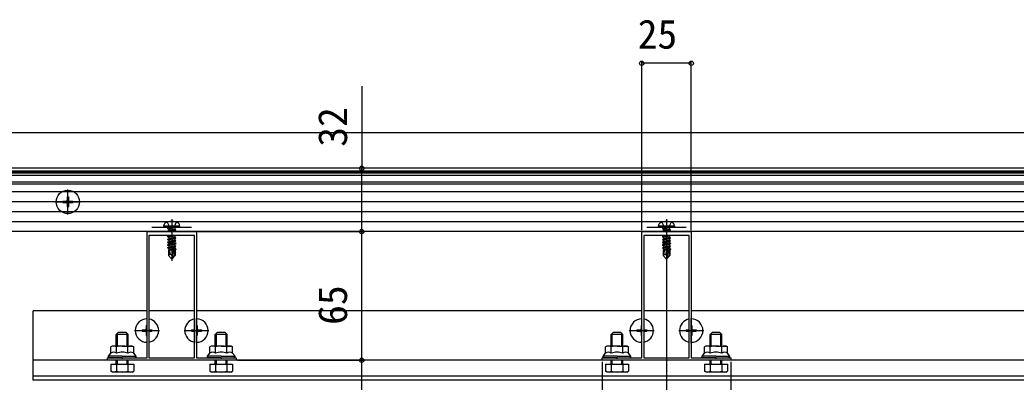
# Model space of a CAD drawing. Units: millimetres, scale not verified. Extents: x -875 to 875, y -1304 to 1297.
# Drawn here: x -132 to 372, y 285 to 468 of the extents above; entities that cross this region are included whole.
import ezdxf
from ezdxf.enums import TextEntityAlignment as Align

# ---------------------------------------------------------------- set-up
doc = ezdxf.new("R2010")
doc.units = ezdxf.units.MM
doc.header["$LTSCALE"] = 8
for name, color, linetype in [('0-3_YKK_11', 7, 'Continuous'), ('0-4_YKK_12', 2, 'Continuous'), ('0-5_YKK_13', 4, 'Continuous'), ('0-7_YKK_D', 6, 'Continuous')]:
    doc.layers.add(name, color=color, linetype=linetype)
doc.styles.add('ＭＳ ゴシック', font='')
doc.styles.get('ＭＳ ゴシック').set_extended_font_data('MS Gothic')

msp = doc.modelspace()

# ---------------------------------------------------------------- linework, layer by layer
at = {"layer": '0-3_YKK_11'}
for points in [[(-22.5, 295.8), (-87.5, 295.8), (-87.5, 297), (-80.458, 297), (-80.275, 296.88), (-79.725, 296.88), (-79.542, 297), (-67.5, 297), (-67.5, 360.8), (-55.458, 360.8), (-55.275, 360.68), (-54.725, 360.68), (-54.542, 360.8), (-42.5, 360.8), (-42.5, 297), (-30.458, 297), (-30.275, 296.88), (-29.725, 296.88), (-29.542, 297), (-22.5, 297)], [(-66.5, 358.8), (-66.5, 297), (-43.5, 297), (-43.5, 358.8)], [(227.5, 295.8), (162.5, 295.8), (162.5, 297), (169.542, 297), (169.725, 296.88), (170.275, 296.88), (170.458, 297), (182.5, 297), (182.5, 360.8), (194.542, 360.8), (194.725, 360.68), (195.275, 360.68), (195.458, 360.8), (207.5, 360.8), (207.5, 297), (219.542, 297), (219.725, 296.88), (220.275, 296.88), (220.458, 297), (227.5, 297)], [(183.5, 358.8), (183.5, 297), (206.5, 297), (206.5, 358.8)]]:
    msp.add_lwpolyline(points, close=True, dxfattribs=at)
at = {"layer": '0-4_YKK_12'}
for p, q in [((-557.18, 410.8), (732.5, 410.8)), ((647.65, 392.8), (-257.65, 392.8)), ((647.65, 392.8), (-257.65, 392.8)), ((647.65, 391.3), (-257.65, 391.3)), ((647.65, 390.8), (-257.65, 390.8)), ((640, 390.3), (-250, 390.3)), ((640, 389.2), (-250, 389.2)), ((640, 384.7), (-250, 384.7)), ((640, 380.8), (-250, 380.8)), ((640, 370.8), (-250, 370.8)), ((-67.5, 320.8), (-125, 320.8)), ((-125, 285.8), (-125, 320.8)), ((-43.5, 320.8), (-66.5, 320.8)), ((182.5, 320.8), (-42.5, 320.8)), ((206.5, 320.8), (183.5, 320.8)), ((432.5, 320.8), (207.5, 320.8)), ((515, 295.8), (-125, 295.8)), ((515, 287.8), (-125, 287.8)), ((515, 285.8), (-125, 285.8))]:
    msp.add_line(p, q, dxfattribs=at)
msp.add_lwpolyline([(640, 360.8), (-250, 360.8), (-250, 390.3)], dxfattribs=at)
at = {"layer": '0-5_YKK_13'}
for p, q in [((640, 390.8), (-250, 390.8)), ((640, 385.8), (-250, 385.8)), ((640, 380.8), (-250, 380.8)), ((-107.85, 378.3), (-107.15, 378.3)), ((-107.85, 378.3), (-107.85, 376.65)), ((-107.5, 369.5), (-107.5, 382.1)), ((-107.15, 378.3), (-107.15, 376.65)), ((640, 375.8), (-250, 375.8)), ((-113.8, 375.8), (-101.2, 375.8)), ((-110, 376.15), (-110, 375.45)), ((-110, 376.15), (-108.35, 376.15)), ((-110, 375.45), (-108.35, 375.45)), ((-107.85, 374.95), (-107.85, 373.3)), ((-107.85, 373.3), (-107.15, 373.3)), ((-107.15, 374.95), (-107.15, 373.3)), ((-106.65, 376.15), (-105, 376.15)), ((-106.65, 375.45), (-105, 375.45)), ((-105, 376.15), (-105, 375.45)), ((640, 370.8), (-250, 370.8)), ((640, 365.8), (-250, 365.8)), ((-65, 363.1), (-45, 363.1)), ((-59, 363.6), (-58.859, 364.403)), ((-51, 363.6), (-59, 363.6)), ((-59, 363.6), (-58.912, 363.1)), ((-51.088, 363.1), (-58.912, 363.1)), ((-57.1, 362.45), (-53.5, 363.05)), ((-53.5, 362.95), (-57.1, 362.35)), ((-57.1, 362.45), (-56.55, 362.768)), ((-57.1, 362.45), (-57.1, 362.35)), ((-57.1, 362.45), (-57.1, 362.35)), ((-53.5, 363.05), (-56.55, 362.768)), ((-56.55, 362.033), (-53.5, 362.95)), ((-56.55, 362.9), (-56.55, 362.768)), ((-55, 367), (-55, 346.1)), ((-53.5, 363.05), (-53.5, 362.95)), ((-53.45, 362.9), (-53.45, 362.068)), ((-51, 363.6), (-51.141, 364.403)), ((-51, 363.6), (-51.088, 363.1)), ((185, 363.1), (205, 363.1)), ((191, 363.6), (191.141, 364.402)), ((199, 363.6), (191, 363.6)), ((191, 363.6), (191.088, 363.1)), ((198.912, 363.1), (191.088, 363.1)), ((192.9, 362.45), (196.5, 363.05)), ((196.5, 362.95), (192.9, 362.35)), ((192.9, 362.45), (193.45, 362.768)), ((192.9, 362.45), (192.9, 362.35)), ((192.9, 362.45), (192.9, 362.35)), ((196.5, 363.05), (193.45, 362.768)), ((193.45, 362.032), (196.5, 362.95)), ((193.45, 362.9), (193.45, 362.768)), ((195, 367), (195, 346.1)), ((196.5, 363.05), (196.5, 362.95)), ((196.55, 362.9), (196.55, 362.068)), ((199, 363.6), (198.859, 364.402)), ((199, 363.6), (198.912, 363.1)), ((-57.1, 362.35), (-56.55, 362.033)), ((-57.1, 361.05), (-52.9, 361.75)), ((-52.9, 361.65), (-57.1, 360.95)), ((-57.1, 361.05), (-56.55, 361.368)), ((-57.1, 361.05), (-57.1, 360.95)), ((-57.1, 360.95), (-56.84, 360.8)), ((-53.201, 358.8), (-57.1, 358.15)), ((-57.1, 358.25), (-53.801, 358.8)), ((-57.1, 358.25), (-56.55, 358.568)), ((-57.1, 358.25), (-57.1, 358.15)), ((-57.1, 358.15), (-56.55, 357.833)), ((-57.1, 356.85), (-52.9, 357.55)), ((-52.9, 357.45), (-57.1, 356.75)), ((-53.45, 362.068), (-56.55, 361.368)), ((-56.55, 362.033), (-56.55, 361.368)), ((-55.521, 358.8), (-56.55, 358.568)), ((-56.55, 358.8), (-56.55, 358.568)), ((-53.45, 357.868), (-56.55, 357.168)), ((-56.55, 357.833), (-56.55, 357.168)), ((-53.45, 361.333), (-55.809, 360.8)), ((-52.9, 361.75), (-53.45, 362.068)), ((-52.9, 361.65), (-53.45, 361.333)), ((-53.45, 361.333), (-53.45, 360.8)), ((-53.45, 358.533), (-53.45, 357.868)), ((-52.9, 357.55), (-53.45, 357.868)), ((-52.9, 361.75), (-52.9, 361.65)), ((-52.9, 357.55), (-52.9, 357.45)), ((192.9, 362.35), (193.45, 362.032)), ((192.9, 361.05), (197.1, 361.75)), ((197.1, 361.65), (192.9, 360.95)), ((192.9, 361.05), (193.45, 361.368)), ((192.9, 361.05), (192.9, 360.95)), ((192.9, 360.95), (193.16, 360.8)), ((196.8, 358.8), (192.9, 358.15)), ((192.9, 358.25), (196.2, 358.8)), ((192.9, 358.25), (193.45, 358.568)), ((192.9, 358.25), (192.9, 358.15)), ((192.9, 358.15), (193.45, 357.832)), ((192.9, 356.85), (197.1, 357.55)), ((197.1, 357.45), (192.9, 356.75)), ((196.55, 362.068), (193.45, 361.368)), ((193.45, 362.032), (193.45, 361.368)), ((194.479, 358.8), (193.45, 358.568)), ((193.45, 358.8), (193.45, 358.568)), ((196.55, 357.868), (193.45, 357.168)), ((193.45, 357.832), (193.45, 357.168)), ((196.55, 361.332), (194.192, 360.8)), ((197.1, 361.75), (196.55, 362.068)), ((197.1, 361.65), (196.55, 361.332)), ((196.55, 361.332), (196.55, 360.8)), ((196.55, 358.532), (196.55, 357.868)), ((197.1, 357.55), (196.55, 357.868)), ((197.1, 361.75), (197.1, 361.65)), ((197.1, 357.55), (197.1, 357.45)), ((-57.1, 356.85), (-56.55, 357.168)), ((-57.1, 356.85), (-57.1, 356.75)), ((-57.1, 356.75), (-56.55, 356.433)), ((-57.1, 355.45), (-52.9, 356.15)), ((-52.9, 356.05), (-57.1, 355.35)), ((-57.1, 355.45), (-56.55, 355.768)), ((-57.1, 355.45), (-57.1, 355.35)), ((-57.1, 355.35), (-56.55, 355.033)), ((-57.1, 354.05), (-52.9, 354.75)), ((-52.9, 354.65), (-57.1, 353.95)), ((-57.1, 354.05), (-56.55, 354.368)), ((-57.1, 354.05), (-57.1, 353.95)), ((-57.1, 353.95), (-56.55, 353.633)), ((-57.1, 352.65), (-54.074, 353.154)), ((-54.102, 353.05), (-57.1, 352.55)), ((-57.1, 352.65), (-56.55, 352.968)), ((-57.1, 352.65), (-57.1, 352.55)), ((-57.1, 352.55), (-56.55, 352.233)), ((-53.45, 356.468), (-56.55, 355.768)), ((-56.55, 356.433), (-56.55, 355.768)), ((-53.45, 355.068), (-56.55, 354.368)), ((-56.55, 355.033), (-56.55, 354.368)), ((-53.45, 353.668), (-56.55, 352.968)), ((-56.55, 353.633), (-56.55, 352.968)), ((-54.16, 352.772), (-56.55, 352.233)), ((-54.09, 353.107), (-55, 348.722)), ((-53.668, 353.223), (-54.85, 347.524)), ((-53.668, 353.222), (-52.9, 353.35)), ((-52.9, 353.25), (-53.613, 353.131)), ((-53.6, 353.052), (-53.6, 348.774)), ((-53.45, 357.133), (-53.45, 356.468)), ((-52.9, 356.15), (-53.45, 356.468)), ((-53.45, 355.733), (-53.45, 355.068)), ((-52.9, 354.75), (-53.45, 355.068)), ((-53.45, 354.333), (-53.45, 353.668)), ((-52.9, 353.35), (-53.45, 353.668)), ((-53.45, 352.933), (-53.45, 352.268)), ((-52.9, 356.15), (-52.9, 356.05)), ((-52.9, 354.75), (-52.9, 354.65)), ((-52.9, 353.35), (-52.9, 353.25)), ((192.9, 356.85), (193.45, 357.168)), ((192.9, 356.85), (192.9, 356.75)), ((192.9, 356.75), (193.45, 356.432)), ((192.9, 355.45), (197.1, 356.15)), ((197.1, 356.05), (192.9, 355.35)), ((192.9, 355.45), (193.45, 355.768)), ((192.9, 355.45), (192.9, 355.35)), ((192.9, 355.35), (193.45, 355.032)), ((192.9, 354.05), (197.1, 354.75)), ((197.1, 354.65), (192.9, 353.95)), ((192.9, 354.05), (193.45, 354.368)), ((192.9, 354.05), (192.9, 353.95)), ((192.9, 353.95), (193.45, 353.632)), ((192.9, 352.65), (195.926, 353.154)), ((195.898, 353.05), (192.9, 352.55)), ((192.9, 352.65), (193.45, 352.968)), ((192.9, 352.65), (192.9, 352.55)), ((192.9, 352.55), (193.45, 352.232)), ((196.55, 356.468), (193.45, 355.768)), ((193.45, 356.432), (193.45, 355.768)), ((196.55, 355.068), (193.45, 354.368)), ((193.45, 355.032), (193.45, 354.368)), ((196.55, 353.668), (193.45, 352.968)), ((193.45, 353.632), (193.45, 352.968)), ((195.84, 352.772), (193.45, 352.232)), ((195.91, 353.107), (195, 348.722)), ((196.332, 353.223), (195.15, 347.524)), ((196.332, 353.222), (197.1, 353.35)), ((197.1, 353.25), (196.387, 353.131)), ((196.4, 353.052), (196.4, 348.774)), ((196.55, 357.132), (196.55, 356.468)), ((197.1, 356.15), (196.55, 356.468)), ((196.55, 355.732), (196.55, 355.068)), ((197.1, 354.75), (196.55, 355.068)), ((196.55, 354.332), (196.55, 353.668)), ((197.1, 353.35), (196.55, 353.668)), ((196.55, 352.932), (196.55, 352.268)), ((197.1, 356.15), (197.1, 356.05)), ((197.1, 354.75), (197.1, 354.65)), ((197.1, 353.35), (197.1, 353.25)), ((-56.7, 351.5), (-56.55, 351.568)), ((-56.7, 351.5), (-56.7, 348.65)), ((-54.424, 351.5), (-56.7, 351.5)), ((-55.743, 349.453), (-56.7, 348.65)), ((-55.15, 347.1), (-56.7, 348.65)), ((-56.55, 352.233), (-56.55, 351.568)), ((-54.305, 352.075), (-56.55, 351.568)), ((-54.365, 351.783), (-56.083, 351.5)), ((-55, 348.722), (-55.15, 347.1)), ((-55, 348.722), (-55, 347.1)), ((-53.6, 348.774), (-54.85, 347.524)), ((-54.85, 347.1), (-53.3, 348.65)), ((-54.85, 347.524), (-54.85, 347.1)), ((-54.42, 351.516), (-54.504, 351.5)), ((-53.45, 352.268), (-53.603, 352.233)), ((-53, 352.008), (-53.6, 351.909)), ((-53, 351.792), (-53.6, 351.676)), ((-53.3, 351.5), (-53.6, 351.5)), ((-53.3, 348.65), (-53.6, 348.774)), ((-53, 352.008), (-53.45, 352.268)), ((-53, 351.792), (-53.3, 351.619)), ((-53.3, 351.619), (-53.3, 348.65)), ((-53, 352.008), (-53, 351.792)), ((193.3, 351.5), (193.45, 351.568)), ((193.3, 351.5), (193.3, 348.65)), ((195.576, 351.5), (193.3, 351.5)), ((194.257, 349.453), (193.3, 348.65)), ((194.85, 347.1), (193.3, 348.65)), ((193.45, 352.232), (193.45, 351.568)), ((195.695, 352.075), (193.45, 351.568)), ((195.635, 351.783), (193.917, 351.5)), ((195, 348.722), (194.85, 347.1)), ((195, 348.722), (195, 347.1)), ((196.4, 348.774), (195.15, 347.524)), ((195.15, 347.1), (196.7, 348.65)), ((195.15, 347.524), (195.15, 347.1)), ((195.58, 351.516), (195.496, 351.5)), ((196.55, 352.268), (196.397, 352.233)), ((197, 352.008), (196.4, 351.909)), ((197, 351.792), (196.4, 351.676)), ((196.7, 351.5), (196.4, 351.5)), ((196.7, 348.65), (196.4, 348.774)), ((197, 352.008), (196.55, 352.268)), ((197, 351.792), (196.7, 351.619)), ((196.7, 351.619), (196.7, 348.65)), ((197, 352.008), (197, 351.792)), ((-55.15, 347.1), (-54.85, 347.1)), ((194.85, 347.1), (195.15, 347.1)), ((-67.85, 313.3), (-67.5, 313.3)), ((-67.85, 313.3), (-67.85, 311.65)), ((-67.5, 304.5), (-67.5, 317.1)), ((-42.5, 304.5), (-42.5, 317.1)), ((-42.5, 313.3), (-42.15, 313.3)), ((-42.15, 313.3), (-42.15, 311.65)), ((182.15, 313.3), (182.5, 313.3)), ((182.15, 313.3), (182.15, 311.65)), ((182.5, 304.5), (182.5, 317.1)), ((207.5, 304.5), (207.5, 317.1)), ((207.5, 313.3), (207.85, 313.3)), ((207.85, 313.3), (207.85, 311.65)), ((-77, 308.8), (-83, 308.8)), ((-82.46, 303), (-82.46, 309.34)), ((-77.54, 303), (-77.54, 309.34)), ((-73.8, 310.8), (-61.2, 310.8)), ((-70, 311.15), (-70, 310.45)), ((-70, 311.15), (-68.35, 311.15)), ((-70, 310.45), (-68.35, 310.45)), ((-67.85, 309.95), (-67.85, 308.3)), ((-67.85, 308.3), (-67.5, 308.3)), ((-66.5, 311.15), (-65, 311.15)), ((-66.5, 310.45), (-65, 310.45)), ((-65, 311.15), (-65, 310.45)), ((-48.8, 310.8), (-36.2, 310.8)), ((-45, 311.15), (-45, 310.45)), ((-45, 311.15), (-43.5, 311.15)), ((-45, 310.45), (-43.5, 310.45)), ((-42.5, 308.3), (-42.15, 308.3)), ((-42.15, 309.95), (-42.15, 308.3)), ((-41.65, 311.15), (-40, 311.15)), ((-41.65, 310.45), (-40, 310.45)), ((-40, 311.15), (-40, 310.45)), ((-27, 308.8), (-33, 308.8)), ((-32.46, 303), (-32.46, 309.34)), ((-27.54, 303), (-27.54, 309.34)), ((173, 308.8), (167, 308.8)), ((167.54, 303), (167.54, 309.34)), ((172.46, 303), (172.46, 309.34)), ((176.2, 310.8), (188.8, 310.8)), ((180, 311.15), (180, 310.45)), ((180, 311.15), (181.65, 311.15)), ((180, 310.45), (181.65, 310.45)), ((182.15, 309.95), (182.15, 308.3)), ((182.15, 308.3), (182.5, 308.3)), ((183.5, 311.15), (185, 311.15)), ((183.5, 310.45), (185, 310.45)), ((185, 311.15), (185, 310.45)), ((201.2, 310.8), (213.8, 310.8)), ((205, 311.15), (205, 310.45)), ((205, 311.15), (206.5, 311.15)), ((205, 310.45), (206.5, 310.45)), ((207.5, 308.3), (207.85, 308.3)), ((207.85, 309.95), (207.85, 308.3)), ((208.35, 311.15), (210, 311.15)), ((208.35, 310.45), (210, 310.45)), ((210, 311.15), (210, 310.45)), ((223, 308.8), (217, 308.8)), ((217.54, 303), (217.54, 309.34)), ((222.46, 303), (222.46, 309.34)), ((-85, 303), (-85.774, 302.553)), ((-85.774, 299.4), (-85.774, 302.553)), ((-80, 303), (-85, 303)), ((-82.887, 299.4), (-82.887, 302.553)), ((-80, 303), (-75, 303)), ((-77.113, 299.4), (-77.113, 302.553)), ((-75, 303), (-74.226, 302.553)), ((-74.226, 299.4), (-74.226, 302.553)), ((-35, 303), (-35.774, 302.553)), ((-35.774, 299.4), (-35.774, 302.553)), ((-30, 303), (-35, 303)), ((-32.887, 299.4), (-32.887, 302.553)), ((-30, 303), (-25, 303)), ((-27.113, 299.4), (-27.113, 302.553)), ((-25, 303), (-24.226, 302.553)), ((-24.226, 299.4), (-24.226, 302.553)), ((165, 303), (164.226, 302.553)), ((164.226, 299.4), (164.226, 302.553)), ((170, 303), (165, 303)), ((167.113, 299.4), (167.113, 302.553)), ((170, 303), (175, 303)), ((172.887, 299.4), (172.887, 302.553)), ((175, 303), (175.774, 302.553)), ((175.774, 299.4), (175.774, 302.553)), ((215, 303), (214.226, 302.553)), ((214.226, 299.4), (214.226, 302.553)), ((220, 303), (215, 303)), ((217.113, 299.4), (217.113, 302.553)), ((220, 303), (225, 303)), ((222.887, 299.4), (222.887, 302.553)), ((225, 303), (225.774, 302.553)), ((225.774, 299.4), (225.774, 302.553)), ((-87, 297), (-87, 297.8)), ((-80, 297), (-87, 297)), ((-80, 297), (-73, 297)), ((-73, 297), (-73, 297.8)), ((-37, 297), (-37, 297.8)), ((-30, 297), (-37, 297)), ((-30, 297), (-23, 297)), ((-23, 297), (-23, 297.8)), ((163, 297), (163, 297.8)), ((170, 297), (163, 297)), ((170, 297), (177, 297)), ((177, 297), (177, 297.8)), ((213, 297), (213, 297.8)), ((220, 297), (213, 297)), ((220, 297), (227, 297)), ((227, 297), (227, 297.8)), ((-85.774, 293.8), (-85.774, 290.247)), ((-83, 293.8), (-83, 295.8)), ((-82.887, 293.8), (-82.887, 290.247)), ((-82.46, 293.8), (-82.46, 295.8)), ((-77.54, 293.8), (-77.54, 295.8)), ((-77.113, 293.8), (-77.113, 290.247)), ((-77, 293.8), (-77, 295.8)), ((-35.774, 293.8), (-35.774, 290.247)), ((-33, 293.8), (-33, 295.8)), ((-32.887, 293.8), (-32.887, 290.247)), ((-32.46, 293.8), (-32.46, 295.8)), ((-27.54, 293.8), (-27.54, 295.8)), ((-27.113, 293.8), (-27.113, 290.247)), ((-27, 293.8), (-27, 295.8)), ((164.226, 293.8), (164.226, 290.247)), ((167, 293.8), (167, 295.8)), ((167.113, 293.8), (167.113, 290.247)), ((167.54, 293.8), (167.54, 295.8)), ((172.46, 293.8), (172.46, 295.8)), ((172.887, 293.8), (172.887, 290.247)), ((173, 293.8), (173, 295.8)), ((214.226, 293.8), (214.226, 290.247)), ((217, 293.8), (217, 295.8)), ((217.113, 293.8), (217.113, 290.247)), ((217.54, 293.8), (217.54, 295.8)), ((222.46, 293.8), (222.46, 295.8)), ((222.887, 293.8), (222.887, 290.247)), ((223, 293.8), (223, 295.8)), ((-85, 289.8), (-85.774, 290.247)), ((-75, 289.8), (-85, 289.8)), ((-75, 289.8), (-74.226, 290.247)), ((-35, 289.8), (-35.774, 290.247)), ((-25, 289.8), (-35, 289.8)), ((-25, 289.8), (-24.226, 290.247)), ((165, 289.8), (164.226, 290.247)), ((175, 289.8), (165, 289.8)), ((175, 289.8), (175.774, 290.247)), ((215, 289.8), (214.226, 290.247)), ((225, 289.8), (215, 289.8)), ((225, 289.8), (225.774, 290.247))]:
    msp.add_line(p, q, dxfattribs=at)
for points in [[(640, 390.8), (640, 360.8), (-250, 360.8)], [(-57.3, 365.58), (-56.145, 363.263), (-55, 362.654)], [(-52.7, 365.58), (-53.855, 363.263), (-55, 362.654)], [(192.7, 365.579), (193.855, 363.263), (195, 362.654)], [(197.3, 365.579), (196.145, 363.263), (195, 362.654)], [(-52.987, 358.8), (-53.45, 358.533), (-56.55, 357.833)], [(-52.9, 357.45), (-53.45, 357.133), (-56.55, 356.433)], [(197.013, 358.8), (196.55, 358.532), (193.45, 357.832)], [(197.1, 357.45), (196.55, 357.132), (193.45, 356.432)], [(-52.9, 356.05), (-53.45, 355.733), (-56.55, 355.033)], [(-52.9, 354.65), (-53.45, 354.333), (-56.55, 353.633)], [(-52.9, 353.25), (-53.45, 352.933), (-53.6, 352.899)], [(197.1, 356.05), (196.55, 355.732), (193.45, 355.032)], [(197.1, 354.65), (196.55, 354.332), (193.45, 353.632)], [(197.1, 353.25), (196.55, 352.932), (196.4, 352.899)], [(-55, 348.722), (-55.743, 349.453), (-55.9, 351.5)], [(195, 348.722), (194.257, 349.453), (194.1, 351.5)], [(-83, 303), (-83, 308.8), (-82, 309.8)], [(-77, 303), (-77, 308.8), (-78, 309.8), (-82, 309.8)], [(-33, 303), (-33, 308.8), (-32, 309.8)], [(-27, 303), (-27, 308.8), (-28, 309.8), (-32, 309.8)], [(167, 303), (167, 308.8), (168, 309.8)], [(173, 303), (173, 308.8), (172, 309.8), (168, 309.8)], [(217, 303), (217, 308.8), (218, 309.8)], [(223, 303), (223, 308.8), (222, 309.8), (218, 309.8)], [(-80, 297.8), (-87, 297.8), (-85.774, 299.4)], [(-80, 297.8), (-73, 297.8), (-74.226, 299.4)], [(-30, 297.8), (-37, 297.8), (-35.774, 299.4)], [(-30, 297.8), (-23, 297.8), (-24.226, 299.4)], [(170, 297.8), (163, 297.8), (164.226, 299.4)], [(170, 297.8), (177, 297.8), (175.774, 299.4)], [(220, 297.8), (213, 297.8), (214.226, 299.4)], [(220, 297.8), (227, 297.8), (225.774, 299.4)], [(-85.774, 293.8), (-74.226, 293.8), (-74.226, 290.247)], [(-35.774, 293.8), (-24.226, 293.8), (-24.226, 290.247)], [(164.226, 293.8), (175.774, 293.8), (175.774, 290.247)], [(214.226, 293.8), (225.774, 293.8), (225.774, 290.247)]]:
    msp.add_lwpolyline(points, dxfattribs=at)
msp.add_circle((-107.5, 375.8), 5.9, dxfattribs=at)
for centre, radius, start, end in [((-108.35, 376.65), 0.5, 270, 0), ((-108.35, 374.95), 0.5, 0, 90), ((-106.65, 376.65), 0.5, 180, 270), ((-106.65, 374.95), 0.5, 90, 180), ((-57.972, 364.246), 0.9, 122.05588, 170), ((-55, 359.5), 6.5, 57.94412, 122.05588), ((-56.75, 362.9), 0.2, 0, 90), ((-53.25, 362.9), 0.2, 90, 180), ((-52.028, 364.246), 0.9, 10, 57.94412), ((192.028, 364.246), 0.9, 122.05588, 170), ((195, 359.5), 6.5, 57.94412, 122.05588), ((193.25, 362.9), 0.2, 0, 90), ((196.75, 362.9), 0.2, 90, 180), ((197.972, 364.246), 0.9, 10, 57.94412), ((-53.848, 353.052), 0.248, 0, 167.19096), ((196.152, 353.052), 0.248, 0, 167.19096), ((-67.5, 310.8), 5.9, 90, 270), ((-67.5, 310.8), 5.9, 279.75826, 80.24174), ((-42.5, 310.8), 5.9, 99.75826, 260.24174), ((-42.5, 310.8), 5.9, 270, 90), ((182.5, 310.8), 5.9, 90, 270), ((182.5, 310.8), 5.9, 279.75826, 80.24174), ((207.5, 310.8), 5.9, 99.75826, 260.24174), ((207.5, 310.8), 5.9, 270, 90), ((-68.35, 311.65), 0.5, 270, 0), ((-68.35, 309.95), 0.5, 0, 90), ((-41.65, 311.65), 0.5, 180, 270), ((-41.65, 309.95), 0.5, 90, 180), ((181.65, 311.65), 0.5, 270, 0), ((181.65, 309.95), 0.5, 0, 90), ((208.35, 311.65), 0.5, 180, 270), ((208.35, 309.95), 0.5, 90, 180), ((-84.33, 300.444), 2.556, 55.61575, 124.38425), ((-80, 293.447), 9.553, 90, 107.58795), ((-80, 293.447), 9.553, 72.41205, 90), ((-75.67, 300.444), 2.556, 55.61575, 124.38425), ((-34.33, 300.444), 2.556, 55.61575, 124.38425), ((-30, 293.447), 9.553, 90, 107.58795), ((-30, 293.447), 9.553, 72.41205, 90), ((-25.67, 300.444), 2.556, 55.61575, 124.38425), ((165.67, 300.444), 2.556, 55.61575, 124.38425), ((170, 293.447), 9.553, 90, 107.58795), ((170, 293.447), 9.553, 72.41205, 90), ((174.33, 300.444), 2.556, 55.61575, 124.38425), ((215.67, 300.444), 2.556, 55.61575, 124.38425), ((220, 293.447), 9.553, 90, 107.58795), ((220, 293.447), 9.553, 72.41205, 90), ((224.33, 300.444), 2.556, 55.61575, 124.38425), ((-84.33, 297.291), 2.556, 55.61575, 124.38425), ((-80, 290.293), 9.553, 90, 107.58795), ((-80, 290.293), 9.553, 72.41205, 90), ((-75.67, 297.291), 2.556, 55.61575, 124.38425), ((-34.33, 297.291), 2.556, 55.61575, 124.38425), ((-30, 290.293), 9.553, 90, 107.58795), ((-30, 290.293), 9.553, 72.41205, 90), ((-25.67, 297.291), 2.556, 55.61575, 124.38425), ((165.67, 297.291), 2.556, 55.61575, 124.38425), ((170, 290.293), 9.553, 90, 107.58795), ((170, 290.293), 9.553, 72.41205, 90), ((174.33, 297.291), 2.556, 55.61575, 124.38425), ((215.67, 297.291), 2.556, 55.61575, 124.38425), ((220, 290.293), 9.553, 90, 107.58795), ((220, 290.293), 9.553, 72.41205, 90), ((224.33, 297.291), 2.556, 55.61575, 124.38425), ((-84.33, 292.356), 2.556, 235.61575, 304.38425), ((-80, 299.353), 9.553, 252.41205, 287.58795), ((-75.67, 292.356), 2.556, 235.61575, 304.38425), ((-34.33, 292.356), 2.556, 235.61575, 304.38425), ((-30, 299.353), 9.553, 252.41205, 287.58795), ((-25.67, 292.356), 2.556, 235.61575, 304.38425), ((165.67, 292.356), 2.556, 235.61575, 304.38425), ((170, 299.353), 9.553, 252.41205, 287.58795), ((174.33, 292.356), 2.556, 235.61575, 304.38425), ((215.67, 292.356), 2.556, 235.61575, 304.38425), ((220, 299.353), 9.553, 252.41205, 287.58795), ((224.33, 292.356), 2.556, 235.61575, 304.38425)]:
    msp.add_arc(centre, radius, start, end, dxfattribs=at)
for centre, start_param, end_param in [((-85.5, 297.8), 3.1415927, 4.712389), ((-74.5, 297.8), 4.712389, 6.2831853), ((-35.5, 297.8), 3.1415927, 4.712389), ((-24.5, 297.8), 4.712389, 6.2831853), ((164.5, 297.8), 3.1415927, 4.712389), ((175.5, 297.8), 4.712389, 6.2831853), ((214.5, 297.8), 3.1415927, 4.712389), ((225.5, 297.8), 4.712389, 6.2831853)]:
    msp.add_ellipse(centre, major_axis=(1.5, 0), ratio=0.533333, start_param=start_param, end_param=end_param, dxfattribs=at)
at = {"layer": '0-7_YKK_D'}
for p, q in [((182.5, 361.5), (182.5, 446.8)), ((207.5, 445.8), (182.5, 445.8)), ((207.5, 361.5), (207.5, 446.8)), ((41, 434.266), (41, 392.8)), ((41, 360.8), (41, 392.8)), ((-41.8, 360.8), (42, 360.8)), ((-41.8, 360.8), (42, 360.8)), ((41, 295.8), (41, 360.8)), ((195, 348.1), (195, -65.707)), ((195, 348.1), (195, -65.707)), ((-21.8, 295.8), (42, 295.8)), ((-21.8, 295.8), (42, 295.8)), ((41, 260.8), (41, 295.8)), ((162.5, 295.1), (162.5, 219.8)), ((227.5, 295.1), (227.5, 219.8))]:
    msp.add_line(p, q, dxfattribs=at)
for centre in [(182.5, 445.8), (207.5, 445.8), (41, 392.8), (41, 360.8), (41, 360.8), (41, 295.8), (41, 295.8)]:
    msp.add_circle(centre, 1.075, dxfattribs=at)

# ---------------------------------------------------------------- texts
at = {"layer": '0-7_YKK_D', "style": 'ＭＳ ゴシック'}
msp.add_text('25', height=14.66, dxfattribs=at).set_placement((180.455, 448.8), align=Align.BOTTOM_LEFT)
for s, p in [('32', (38, 403.653)), ('65', (38, 313.698))]:
    msp.add_text(s, height=14.66, rotation=90, dxfattribs=at).set_placement(p, align=Align.BOTTOM_LEFT)

doc.saveas('drawing.dxf')
